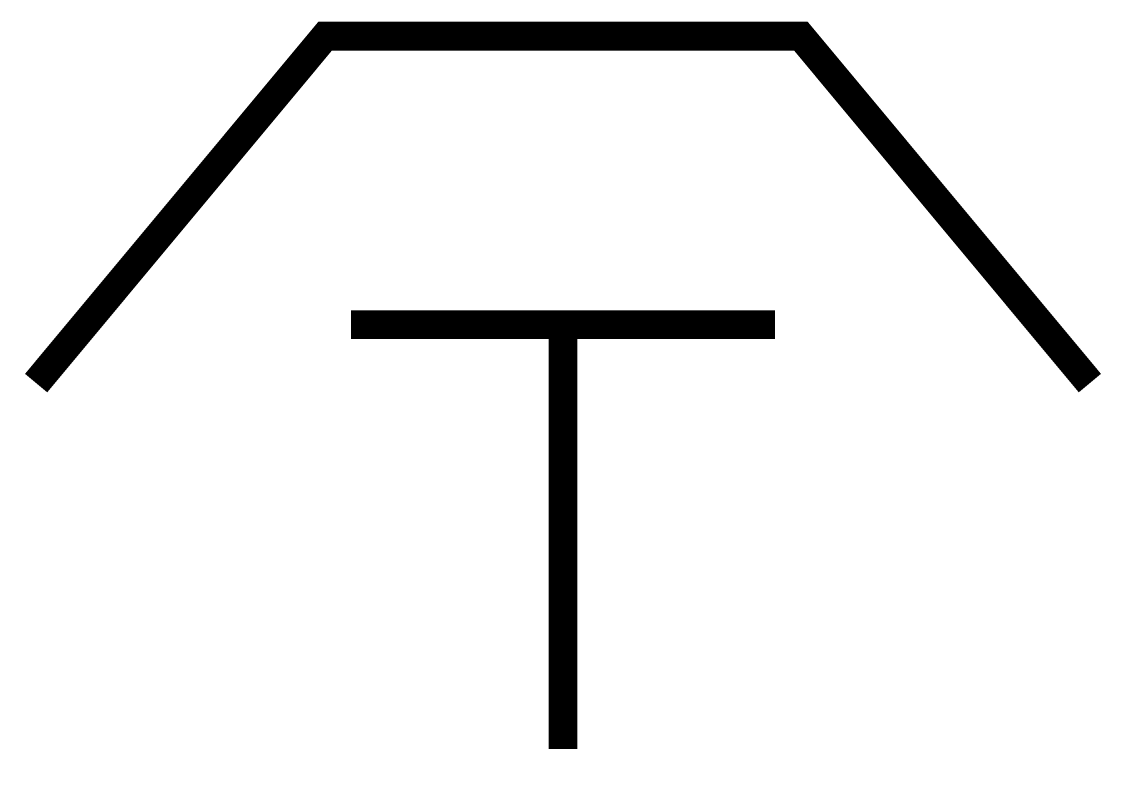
# Model space of a CAD drawing. Header units: millimetres. Extents: x -22.02 to -20.15, y 252.34 to 253.63.
import ezdxf

# ---------------------------------------------------------------- set-up
doc = ezdxf.new("R2010")
doc.units = ezdxf.units.MM

msp = doc.modelspace()

# ---------------------------------------------------------------- linework, layer by layer
at = {"color": 3, "const_width": 0.05}
for points in [[(-21.0886, 253.6), (-21.5, 253.6), (-22, 253)], [(-21.0886, 253.6), (-20.6772, 253.6), (-20.1772, 253)], [(-21.4554, 253.101), (-20.7218, 253.101)], [(-21.0886, 253.101), (-21.0886, 252.3674)]]:
    msp.add_lwpolyline(points, dxfattribs=at)

doc.saveas('drawing.dxf')
